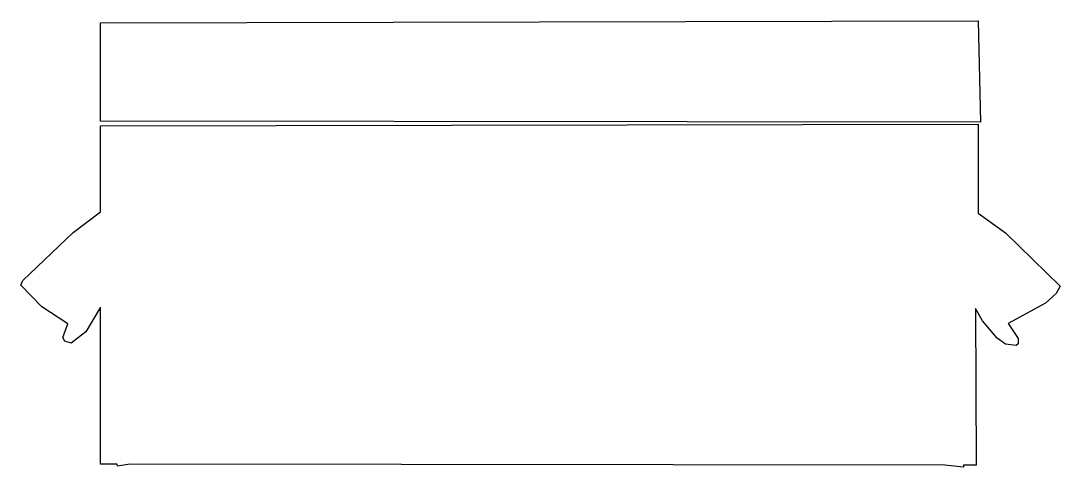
# Model space of a CAD drawing. Header units: millimetres. Extents: x -1106 to 1106, y 0 to 950.
import ezdxf

# ---------------------------------------------------------------- set-up
doc = ezdxf.new("R2010")
doc.units = ezdxf.units.MM
doc.layers.add('ALMOND-DRAW-PROFILE', color=7, linetype='Continuous', lineweight=25)

msp = doc.modelspace()

# ---------------------------------------------------------------- linework, layer by layer
at = {"layer": 'ALMOND-DRAW-PROFILE'}
for points in [[(-936.59, 945.53), (932.12, 950), (936.59, 734.29), (-936.59, 736.53)], [(-1006, 305.22), (-1061.76, 341.44), (-1106.47, 387.26), (-1102, 397.32), (-994.71, 499.73), (-936.59, 543.18), (-936.59, 726.47), (932.12, 729.82), (932.12, 540.38), (990.24, 498.89), (1106.47, 385.03), (1097.53, 369.38), (1075.18, 349.26), (995.82, 306.09), (1017.06, 273.82), (1017.06, 262.65), (1012.59, 259.29), (990.24, 261.53), (972.35, 274.94), (941.06, 311.82), (926.24, 337.76), (927.65, 4.47), (900.82, 4.5), (900.82, 0), (860.58, 4.55), (-874.43, 6.64), (-900.82, 2.24), (-901.04, 6.67), (-936.59, 6.71), (-936.59, 340.88), (-967.88, 288.35), (-999.18, 263.76), (-1012.59, 268.24), (-1017.06, 276.06)], [(-973.1, 291.34), (-973.09, 291.33), (-973.09, 291.34)], [(1000.86, 272.99), (1000.85, 272.98), (1000.86, 272.97)]]:
    msp.add_lwpolyline(points, close=True, dxfattribs=at)

doc.saveas('drawing.dxf')
